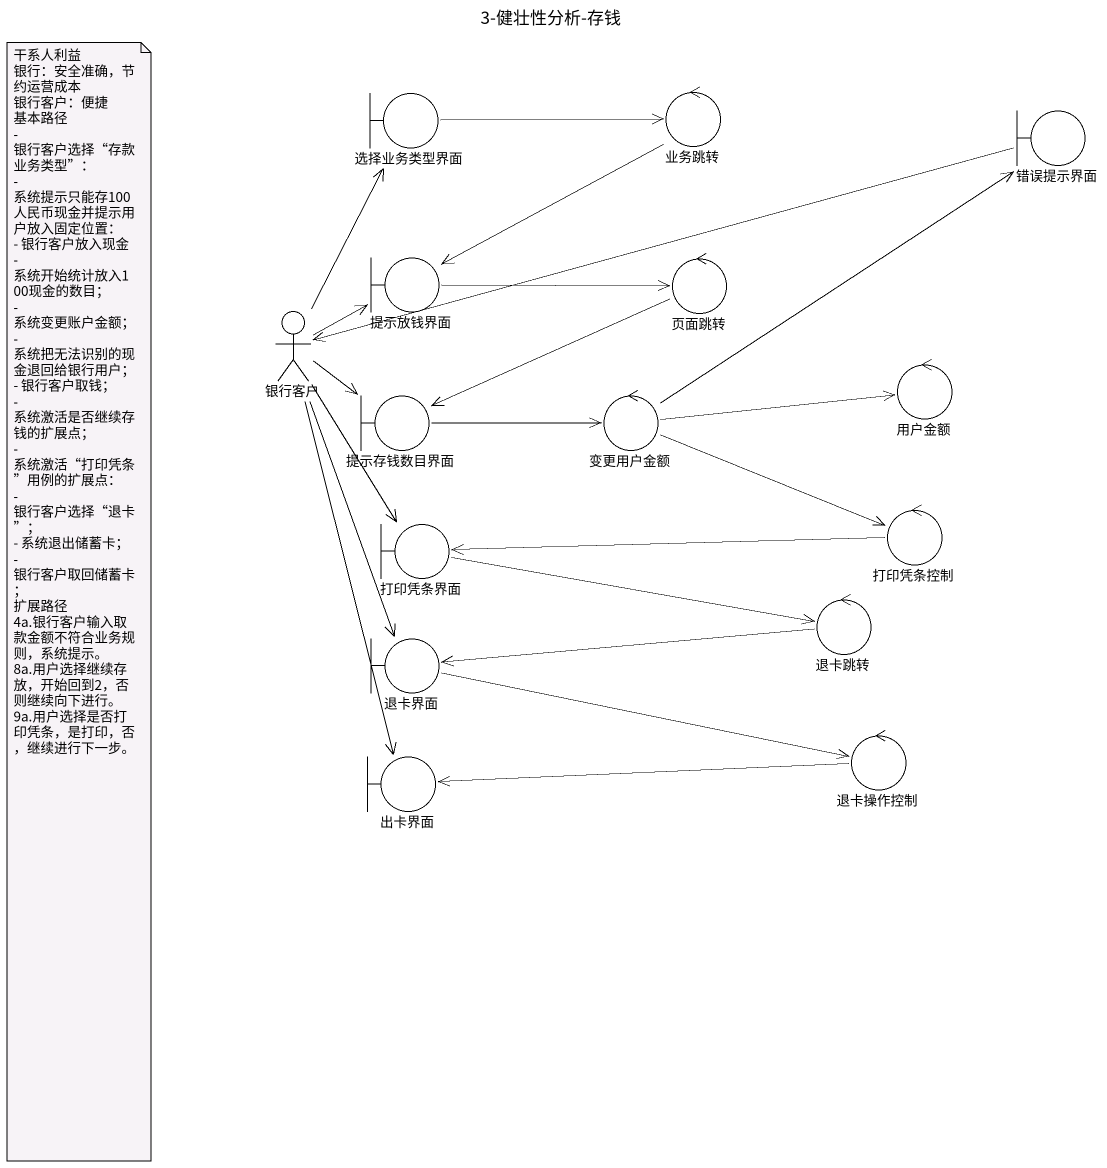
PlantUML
@startuml
title 3-健壮性分析-存钱
boundary 选择业务类型界面
control 业务跳转
boundary 错误提示界面
boundary 提示放钱界面
control 页面跳转
actor 银行客户
boundary 提示存钱数目界面
control 变更用户金额
control 用户金额
control 打印凭条控制
boundary 打印凭条界面
control 退卡跳转
boundary 退卡界面
control 退卡操作控制
boundary 出卡界面
选择业务类型界面 -right-> 业务跳转
业务跳转 -left-> 提示放钱界面
提示放钱界面 -right-> 页面跳转
页面跳转 -left-> 提示存钱数目界面
银行客户 -up-> 选择业务类型界面
银行客户 <-right- 错误提示界面
银行客户 -up-> 提示放钱界面
银行客户 --> 提示存钱数目界面
银行客户 --> 打印凭条界面
银行客户 --> 退卡界面
银行客户 --> 出卡界面
提示存钱数目界面 -right-> 变更用户金额
变更用户金额 -up-> 错误提示界面
变更用户金额 -right-> 用户金额
变更用户金额 -right-> 打印凭条控制
打印凭条控制 -left-> 打印凭条界面
打印凭条界面 -right-> 退卡跳转
退卡跳转 -left-> 退卡界面
退卡界面 -right-> 退卡操作控制
退卡操作控制 -left-> 出卡界面
note as N1
  干系人利益
  银行：安全准确，节约运营成本
  银行客户：便捷
  基本路径
  - 银行客户选择“存款业务类型”：
  - 系统提示只能存100人民币现金并提示用户放入固定位置：
  - 银行客户放入现金
  - 系统开始统计放入100现金的数目；
  - 系统变更账户金额；
  - 系统把无法识别的现金退回给银行用户；
  - 银行客户取钱；
  - 系统激活是否继续存钱的扩展点；
  - 系统激活“打印凭条”用例的扩展点：
  - 银行客户选择“退卡”；
  - 系统退出储蓄卡；
  - 银行客户取回储蓄卡；
  扩展路径
  4a.银行客户输入取款金额不符合业务规则，系统提示。
  8a.用户选择继续存放，开始回到2，否则继续向下进行。
  9a.用户选择是否打印凭条，是打印，否，继续进行下一步。
end note
@enduml
